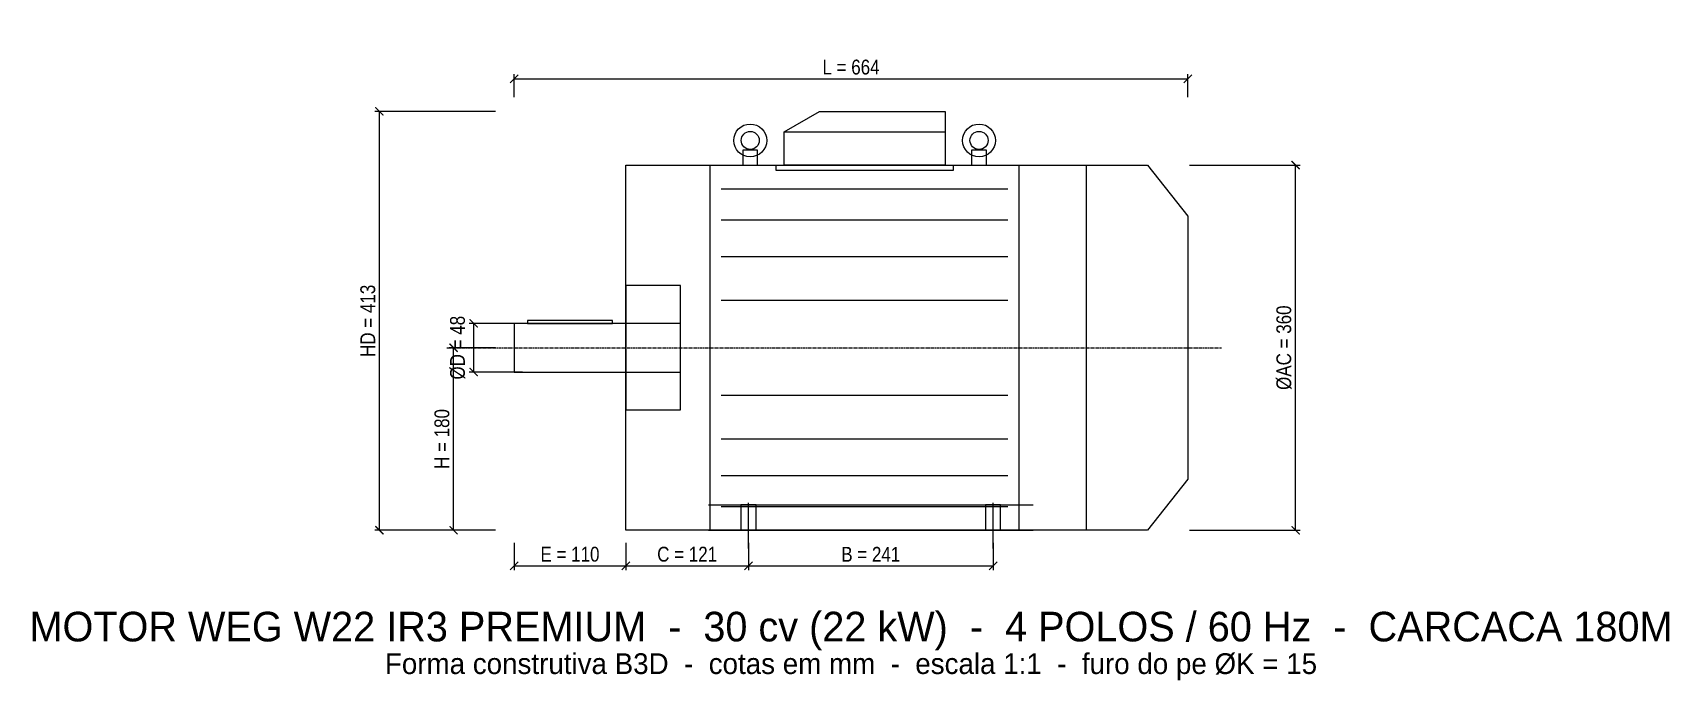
# Model space of a CAD drawing. Header units: metres. Extents: x -475 to 1139, y -328 to 311.
import ezdxf
from ezdxf.enums import TextEntityAlignment as Align

# ---------------------------------------------------------------- set-up
doc = ezdxf.new("R2010")
doc.units = ezdxf.units.M
doc.linetypes.add('CENTER', pattern=[5.08, 3.175, -0.635, 0.635, -0.635])
doc.linetypes.add('DASHED', pattern=[1.524, 1.27, -0.254])
for name, color, linetype in [('COTAS', 2, 'CONTINUOUS'), ('DETALHE', 8, 'DASHED'), ('EIXO', 3, 'CONTINUOUS'), ('EIXO_CENTRO', 6, 'CENTER'), ('MOTOR', 5, 'CONTINUOUS'), ('TEXTO', 7, 'CONTINUOUS')]:
    doc.layers.add(name, color=color, linetype=linetype)
doc.styles.add('OpenSansCondensed-Light', font='OpenSansCondensed-Light.ttf')
doc.dimstyles.new('PIVODRIP', dxfattribs={"dimtxt": 14.608, "dimasz": 8.0344, "dimexe": 4.3824, "dimexo": 5.1128, "dimgap": 4.09024, "dimtad": 1, "dimdec": 0, "dimzin": 12, "dimdsep": 46, "dimtxsty": 'OpenSansCondensed-Light', "dimblk": 'ARCHTICK', "dimcen": 2.5, "dimazin": 3, "dimtfac": 0.5, "dimtmove": 2, "dimatfit": 3})

# ---------------------------------------------------------------- blocks, each defined once
blk = doc.blocks.new('_ARCHTICK')
at = {"color": 0, "linetype": 'BYBLOCK', "const_width": 0.15}
blk.add_lwpolyline([(-0.5, -0.5), (0.5, 0.5)], dxfattribs=at)

msp = doc.modelspace()

# ---------------------------------------------------------------- linework, layer by layer
at = {"layer": 'DETALHE'}
for p, q in [((231, -198), (231, -153)), ((472, -198), (472, -153))]:
    msp.add_line(p, q, dxfattribs=at)
at = {"layer": 'EIXO'}
for points in [[(0, -24), (164.015, -24), (164.015, 24), (0, 24)], [(13.2, 24), (96.8, 24), (96.8, 26.88), (13.2, 26.88)]]:
    msp.add_lwpolyline(points, close=True, dxfattribs=at)
at = {"layer": 'EIXO_CENTRO'}
msp.add_line((-66.4, 0), (697.2, 0), dxfattribs=at)
at = {"layer": 'MOTOR'}
for p, q in [((266.228, 212.86), (424.672, 212.86)), ((193.1, -180), (193.1, 180)), ((497.8, -180), (497.8, 180)), ((564.28, -180), (564.28, 180)), ((204.18, 156.6), (486.72, 156.6)), ((204.18, 126), (486.72, 126)), ((204.18, 90), (486.72, 90)), ((204.18, 46.8), (486.72, 46.8)), ((204.18, -46.8), (486.72, -46.8)), ((204.18, -90), (486.72, -90)), ((204.18, -126), (486.72, -126)), ((191.5, -155), (511.5, -155)), ((204.18, -156.6), (486.72, -156.6))]:
    msp.add_line(p, q, dxfattribs=at)
for points in [[(266.228, 180), (266.228, 212.86), (301.0857, 233), (424.672, 233), (424.672, 180)], [(225.421, 180), (240.001, 180), (240.001, 194.58), (225.421, 194.58)], [(450.899, 180), (465.479, 180), (465.479, 194.58), (450.899, 194.58)], [(110, 180), (624.112, 180), (664, 129.6), (664, -129.6), (624.112, -180), (110, -180)], [(258.3058, 180), (432.5942, 180), (432.5942, 174.7), (258.3058, 174.7)], [(110, -61.2), (164.015, -61.2), (164.015, 61.2), (110, 61.2)], [(223.5, -180), (238.5, -180), (238.5, -155), (223.5, -155)], [(464.5, -180), (479.5, -180), (479.5, -155), (464.5, -155)]]:
    msp.add_lwpolyline(points, close=True, dxfattribs=at)
msp.add_lwpolyline([(191.5, -180), (191.5, -180), (511.5, -180), (511.5, -180)], dxfattribs=at)
for centre, radius in [((232.711, 204.3), 16.2), ((232.711, 204.3), 8.91), ((458.189, 204.3), 16.2), ((458.189, 204.3), 8.91)]:
    msp.add_circle(centre, radius, dxfattribs=at)

# ---------------------------------------------------------------- texts
at = {"layer": 'TEXTO'}
for s, height, p in [('MOTOR WEG W22 IR3 PREMIUM  -  30 cv (22 kW)  -  4 POLOS / 60 Hz  -  CARCACA 180M', 29.216, (332, -274.952)), ('Forma construtiva B3D  -  cotas em mm  -  escala 1:1  -  furo do pe %%cK = 15', 20.4512, (332, -311.472))]:
    msp.add_text(s, height=height, dxfattribs=at).set_placement(p, align=Align.MIDDLE_CENTER)

# ---------------------------------------------------------------- dimensions: what is measured, and where the dimension line sits
at = {"layer": 'COTAS'}
for base, p1, p2, text in [((0, 265.1376), (0, 241.7648), (664, 241.7648), 'L = <>'), ((0, -215.0592), (0, -187.304), (110, -187.304), 'E = <>'), ((110, -215.0592), (110, -187.304), (231, -187.304), 'C = <>'), ((231, -215.0592), (231, -187.304), (472, -187.304), 'B = <>')]:
    msp.add_linear_dim(base=base, p1=p1, p2=p2, text=text, dimstyle='PIVODRIP', dxfattribs=at).render()
for base, p1, p2, text in [((-132.8, -180), (-13.28, -180), (-13.28, 233), 'HD = <>'), ((770.24, -180), (660.68, -180), (660.68, 180), '%%cAC = <>'), ((-39.84, -24), (13.28, -24), (13.28, 24), '%%cD = <>'), ((-59.76, -180), (-13.28, -180), (-13.28, 0), 'H = <>')]:
    msp.add_linear_dim(base=base, p1=p1, p2=p2, angle=90, text=text, dimstyle='PIVODRIP', dxfattribs=at).render()

doc.saveas('drawing.dxf')
